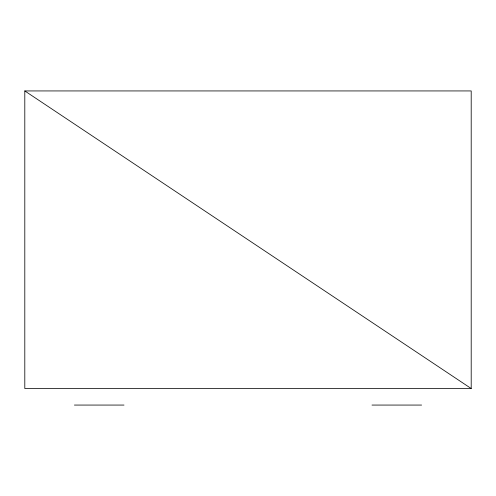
<?xml version="1.0" encoding="UTF-8"?>
<svg xmlns="http://www.w3.org/2000/svg" width="496" height="496" viewBox="0 0 496 496"><rect width="100%" height="100%" fill="white"/><g stroke="black" fill="none" stroke-linecap="round" stroke-linejoin="round"><path stroke-width="0.74" d="M24.8 90.935L471.2 90.935L471.2 388.535L24.8 388.535L24.8 90.935L471.2 388.535M74.4 405.065L124 405.065M372 405.065L421.6 405.065"/></g></svg>
